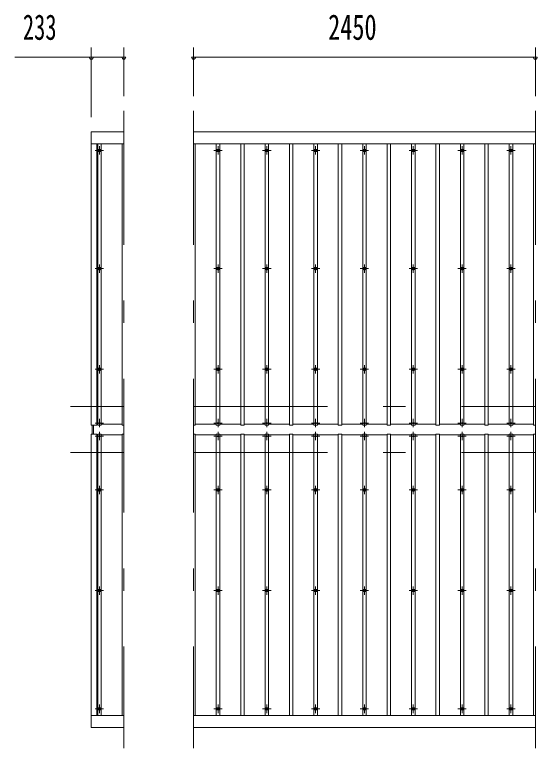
# Model space of a CAD drawing. Units: millimetres, scale not verified. Extents: x -31545 to 31552, y -14700 to 14700.
# Drawn here: x -26801 to -23055, y 8173 to 13433 of the extents above; entities that cross this region are included whole.
import ezdxf
from ezdxf.enums import TextEntityAlignment as Align

# ---------------------------------------------------------------- set-up
doc = ezdxf.new("R2010")
doc.units = ezdxf.units.MM
doc.header["$LTSCALE"] = 80
doc.linetypes.add('USER3', pattern=[24, 12, -5, 2, -5])
for name, color, linetype, lineweight in [('0-2_1-07BOLD', 7, 'Continuous', 18), ('0-3_1-27CENTER', 3, 'USER3', 18), ('0-4_1-47THIN', 4, 'Continuous', 18), ('0-5_1-57DIM', 3, 'Continuous', 18)]:
    doc.layers.add(name, color=color, linetype=linetype, lineweight=lineweight)
doc.styles.add('ＭＳ ゴシック', font='')
doc.styles.get('ＭＳ ゴシック').set_extended_font_data('MS Gothic')

msp = doc.modelspace()

# ---------------------------------------------------------------- linework, layer by layer
at = {"layer": '0-2_1-07BOLD'}
for p, q in [((-26251.72, 12592.54), (-26018.72, 12592.54)), ((-26251.72, 12592.54), (-26251.72, 10489.54)), ((-25518.72, 12592.54), (-23068.72, 12592.54)), ((-26251.72, 12506.79), (-26018.72, 12506.79)), ((-26211.72, 12506.79), (-26211.72, 10489.54)), ((-25518.72, 12506.79), (-23068.72, 12506.79)), ((-26211.72, 10489.54), (-26251.72, 10489.54)), ((-26246.72, 10425.54), (-26246.72, 10489.54)), ((-26236.72, 10425.54), (-26236.72, 10489.54)), ((-26251.72, 8322.54), (-26251.72, 10425.54)), ((-26251.72, 8408.29), (-26018.72, 8408.29)), ((-25518.72, 8408.29), (-23068.72, 8408.29)), ((-26251.72, 8322.54), (-26018.72, 8322.54)), ((-25518.72, 8322.54), (-23068.72, 8322.54))]:
    msp.add_line(p, q, dxfattribs=at)
msp.add_lwpolyline([(-26211.72, 8408.29), (-26211.72, 10425.54), (-26251.72, 10425.54)], dxfattribs=at)
for centre in [(-26193.72, 12459.37), (-25343.72, 12459.37), (-24993.72, 12459.37), (-24643.72, 12459.37), (-24293.72, 12459.37), (-23943.72, 12459.37), (-23593.73, 12459.37), (-23243.72, 12459.37), (-26193.72, 11611.7), (-25343.72, 11611.7), (-24993.72, 11611.7), (-24643.72, 11611.7), (-24293.72, 11611.7), (-23943.72, 11611.7), (-23593.73, 11611.7), (-23243.72, 11611.7), (-26193.72, 10890.04), (-25343.72, 10890.04), (-24993.72, 10890.04), (-24643.72, 10890.04), (-24293.72, 10890.04), (-23943.72, 10890.04), (-23593.73, 10890.04), (-23243.72, 10890.04), (-26193.72, 10025.04), (-25343.72, 10025.04), (-24993.72, 10025.04), (-24643.72, 10025.04), (-24293.72, 10025.04), (-23943.72, 10025.04), (-23593.73, 10025.04), (-23243.72, 10025.04), (-26193.72, 9303.38), (-25343.72, 9303.38), (-24993.72, 9303.38), (-24643.72, 9303.38), (-24293.72, 9303.38), (-23943.72, 9303.38), (-23593.73, 9303.38), (-23243.72, 9303.38), (-26193.72, 8455.72), (-25343.72, 8455.72), (-24993.72, 8455.72), (-24643.72, 8455.72), (-24293.72, 8455.72), (-23943.72, 8455.72), (-23593.73, 8455.72), (-23243.72, 8455.72)]:
    msp.add_circle(centre, 10, dxfattribs=at)
for centre, start, end in [((-26193.72, 10493.51), 46.3961, 133.6039), ((-26193.72, 10514.51), 226.39838, 313.60162), ((-25343.72, 10493.51), 46.3961, 133.6039), ((-25343.72, 10514.51), 226.39838, 313.60162), ((-24993.72, 10493.51), 46.3961, 133.6039), ((-24993.72, 10514.51), 226.39838, 313.60162), ((-24643.72, 10493.51), 46.3961, 133.6039), ((-24643.72, 10514.51), 226.39838, 313.60162), ((-24293.72, 10493.51), 46.3961, 133.6039), ((-24293.72, 10514.51), 226.39838, 313.60162), ((-23943.72, 10493.51), 46.3961, 133.6039), ((-23943.72, 10514.51), 226.39838, 313.60162), ((-23593.73, 10493.51), 46.3961, 133.6039), ((-23593.73, 10514.51), 226.39838, 313.60162), ((-23243.72, 10493.51), 46.3961, 133.6039), ((-23243.72, 10514.51), 226.39838, 313.60162), ((-26193.72, 10400.57), 46.39838, 133.60162), ((-25343.72, 10400.57), 46.39838, 133.60162), ((-24993.72, 10400.57), 46.39838, 133.60162), ((-24643.72, 10400.57), 46.39838, 133.60162), ((-24293.72, 10400.57), 46.39838, 133.60162), ((-23943.72, 10400.57), 46.39838, 133.60162), ((-23593.73, 10400.57), 46.39838, 133.60162), ((-23243.72, 10400.57), 46.39838, 133.60162), ((-26193.72, 10421.57), 226.3961, 313.6039), ((-25343.72, 10421.57), 226.3961, 313.6039), ((-24993.72, 10421.57), 226.3961, 313.6039), ((-24643.72, 10421.57), 226.3961, 313.6039), ((-24293.72, 10421.57), 226.3961, 313.6039), ((-23943.72, 10421.57), 226.3961, 313.6039), ((-23593.73, 10421.57), 226.3961, 313.6039), ((-23243.72, 10421.57), 226.3961, 313.6039)]:
    msp.add_arc(centre, 14.5, start, end, dxfattribs=at)
at = {"layer": '0-3_1-27CENTER'}
for p, q in [((-26018.72, 12742.55), (-26018.72, 8172.54)), ((-25518.72, 12742.55), (-25518.72, 8172.54)), ((-23068.72, 12742.55), (-23068.72, 8172.54)), ((-26193.72, 12429.36), (-26193.72, 12489.37)), ((-25343.72, 12429.36), (-25343.72, 12489.37)), ((-24993.72, 12429.36), (-24993.72, 12489.37)), ((-24643.72, 12429.36), (-24643.72, 12489.37)), ((-24293.72, 12429.36), (-24293.72, 12489.37)), ((-23943.72, 12429.36), (-23943.72, 12489.37)), ((-23593.73, 12429.36), (-23593.73, 12489.37)), ((-23243.72, 12429.36), (-23243.72, 12489.37)), ((-26223.72, 12459.37), (-26163.72, 12459.37)), ((-25373.72, 12459.37), (-25313.72, 12459.37)), ((-25023.72, 12459.37), (-24963.72, 12459.37)), ((-24673.72, 12459.37), (-24613.72, 12459.37)), ((-24323.72, 12459.37), (-24263.72, 12459.37)), ((-23973.72, 12459.37), (-23913.72, 12459.37)), ((-23623.72, 12459.37), (-23563.72, 12459.37)), ((-23273.72, 12459.37), (-23213.72, 12459.37)), ((-26193.72, 11581.71), (-26193.72, 11641.71)), ((-25343.72, 11581.71), (-25343.72, 11641.71)), ((-24993.72, 11581.71), (-24993.72, 11641.71)), ((-24643.72, 11581.71), (-24643.72, 11641.71)), ((-24293.72, 11581.71), (-24293.72, 11641.71)), ((-23943.72, 11581.71), (-23943.72, 11641.71)), ((-23593.73, 11581.71), (-23593.73, 11641.71)), ((-23243.72, 11581.71), (-23243.72, 11641.71)), ((-26223.72, 11611.7), (-26163.72, 11611.7)), ((-25373.72, 11611.7), (-25313.72, 11611.7)), ((-25023.72, 11611.7), (-24963.72, 11611.7)), ((-24673.72, 11611.7), (-24613.72, 11611.7)), ((-24323.72, 11611.7), (-24263.72, 11611.7)), ((-23973.72, 11611.7), (-23913.72, 11611.7)), ((-23623.72, 11611.7), (-23563.72, 11611.7)), ((-23273.72, 11611.7), (-23213.72, 11611.7)), ((-26223.72, 10890.04), (-26163.72, 10890.04)), ((-26193.72, 10860.04), (-26193.72, 10920.04)), ((-25373.72, 10890.04), (-25313.72, 10890.04)), ((-25343.72, 10860.04), (-25343.72, 10920.04)), ((-25023.72, 10890.04), (-24963.72, 10890.04)), ((-24993.72, 10860.04), (-24993.72, 10920.04)), ((-24673.72, 10890.04), (-24613.72, 10890.04)), ((-24643.72, 10860.04), (-24643.72, 10920.04)), ((-24323.72, 10890.04), (-24263.72, 10890.04)), ((-24293.72, 10860.04), (-24293.72, 10920.04)), ((-23973.72, 10890.04), (-23913.72, 10890.04)), ((-23943.72, 10860.04), (-23943.72, 10920.04)), ((-23623.72, 10890.04), (-23563.72, 10890.04)), ((-23593.73, 10860.04), (-23593.73, 10920.04)), ((-23273.72, 10890.04), (-23213.72, 10890.04)), ((-23243.72, 10860.04), (-23243.72, 10920.04)), ((-26401.72, 10622.54), (-26018.72, 10622.54)), ((-25518.72, 10622.54), (-23068.72, 10622.54)), ((-26193.72, 10474.01), (-26193.72, 10534.02)), ((-25343.72, 10474.01), (-25343.72, 10534.02)), ((-24993.72, 10474.01), (-24993.72, 10534.02)), ((-24643.72, 10474.01), (-24643.72, 10534.02)), ((-24293.72, 10474.01), (-24293.72, 10534.02)), ((-23943.72, 10474.01), (-23943.72, 10534.02)), ((-23593.73, 10474.01), (-23593.73, 10534.02)), ((-23243.72, 10474.01), (-23243.72, 10534.02)), ((-26223.72, 10504.01), (-26163.72, 10504.01)), ((-25373.72, 10504.01), (-25313.72, 10504.01)), ((-25023.72, 10504.01), (-24963.72, 10504.01)), ((-24673.72, 10504.01), (-24613.72, 10504.01)), ((-24323.72, 10504.01), (-24263.73, 10504.01)), ((-23973.72, 10504.01), (-23913.72, 10504.01)), ((-23623.72, 10504.01), (-23563.72, 10504.01)), ((-23273.72, 10504.01), (-23213.72, 10504.01)), ((-26193.72, 10441.07), (-26193.72, 10381.06)), ((-25343.72, 10441.07), (-25343.72, 10381.06)), ((-24993.72, 10441.07), (-24993.72, 10381.06)), ((-24643.72, 10441.07), (-24643.72, 10381.06)), ((-24293.72, 10441.07), (-24293.72, 10381.06)), ((-23943.72, 10441.07), (-23943.72, 10381.06)), ((-23593.73, 10441.07), (-23593.73, 10381.06)), ((-23243.72, 10441.07), (-23243.72, 10381.06)), ((-26223.72, 10411.07), (-26163.72, 10411.07)), ((-25373.72, 10411.07), (-25313.72, 10411.07)), ((-25023.72, 10411.07), (-24963.72, 10411.07)), ((-24673.72, 10411.07), (-24613.72, 10411.07)), ((-24323.72, 10411.07), (-24263.73, 10411.07)), ((-23973.72, 10411.07), (-23913.72, 10411.07)), ((-23623.72, 10411.07), (-23563.72, 10411.07)), ((-23273.72, 10411.07), (-23213.72, 10411.07)), ((-26401.72, 10292.54), (-26018.72, 10292.54)), ((-25518.72, 10292.54), (-23068.72, 10292.54)), ((-26193.72, 10055.03), (-26193.72, 9995.04)), ((-25343.72, 10055.03), (-25343.72, 9995.04)), ((-24993.72, 10055.03), (-24993.72, 9995.04)), ((-24643.72, 10055.03), (-24643.72, 9995.04)), ((-24293.72, 10055.03), (-24293.72, 9995.04)), ((-23943.72, 10055.03), (-23943.72, 9995.04)), ((-23593.73, 10055.03), (-23593.73, 9995.04)), ((-23243.72, 10055.03), (-23243.72, 9995.04)), ((-26223.72, 10025.04), (-26163.72, 10025.04)), ((-25373.72, 10025.04), (-25313.72, 10025.04)), ((-25023.72, 10025.04), (-24963.72, 10025.04)), ((-24673.72, 10025.04), (-24613.72, 10025.04)), ((-24323.72, 10025.04), (-24263.72, 10025.04)), ((-23973.72, 10025.04), (-23913.72, 10025.04)), ((-23623.72, 10025.04), (-23563.72, 10025.04)), ((-23273.72, 10025.04), (-23213.72, 10025.04)), ((-26193.72, 9333.38), (-26193.72, 9273.37)), ((-25343.72, 9333.38), (-25343.72, 9273.37)), ((-24993.72, 9333.38), (-24993.72, 9273.37)), ((-24643.72, 9333.38), (-24643.72, 9273.37)), ((-24293.72, 9333.38), (-24293.72, 9273.37)), ((-23943.72, 9333.38), (-23943.72, 9273.37)), ((-23593.73, 9333.38), (-23593.73, 9273.37)), ((-23243.72, 9333.38), (-23243.72, 9273.37)), ((-26223.72, 9303.38), (-26163.72, 9303.38)), ((-25373.72, 9303.38), (-25313.72, 9303.38)), ((-25023.72, 9303.38), (-24963.72, 9303.38)), ((-24673.72, 9303.38), (-24613.72, 9303.38)), ((-24323.72, 9303.38), (-24263.72, 9303.38)), ((-23973.72, 9303.38), (-23913.72, 9303.38)), ((-23623.72, 9303.38), (-23563.72, 9303.38)), ((-23273.72, 9303.38), (-23213.72, 9303.38)), ((-26193.72, 8485.71), (-26193.72, 8425.72)), ((-25343.72, 8485.71), (-25343.72, 8425.72)), ((-24993.72, 8485.71), (-24993.72, 8425.72)), ((-24643.72, 8485.71), (-24643.72, 8425.72)), ((-24293.72, 8485.71), (-24293.72, 8425.72)), ((-23943.72, 8485.71), (-23943.72, 8425.72)), ((-23593.73, 8485.71), (-23593.73, 8425.72)), ((-23243.72, 8485.71), (-23243.72, 8425.72)), ((-26223.72, 8455.72), (-26163.72, 8455.72)), ((-25373.72, 8455.72), (-25313.72, 8455.72)), ((-25023.72, 8455.72), (-24963.72, 8455.72)), ((-24673.72, 8455.72), (-24613.72, 8455.72)), ((-24323.72, 8455.72), (-24263.72, 8455.72)), ((-23973.72, 8455.72), (-23913.72, 8455.72)), ((-23623.72, 8455.72), (-23563.72, 8455.72)), ((-23273.72, 8455.72), (-23213.72, 8455.72))]:
    msp.add_line(p, q, dxfattribs=at)
at = {"layer": '0-4_1-47THIN'}
for p, q in [((-26206.22, 10489.54), (-26206.22, 12506.79)), ((-26181.22, 10489.54), (-26181.22, 12506.79)), ((-26031.22, 10489.54), (-26031.22, 12506.79)), ((-25506.22, 10489.54), (-25506.22, 12506.79)), ((-25356.22, 10489.54), (-25356.22, 12506.79)), ((-25331.22, 10489.54), (-25331.22, 12506.79)), ((-25181.22, 10489.54), (-25181.22, 12506.79)), ((-25156.22, 10489.54), (-25156.22, 12506.79)), ((-25006.23, 10489.54), (-25006.23, 12506.79)), ((-24981.22, 10489.54), (-24981.22, 12506.79)), ((-24831.22, 10489.54), (-24831.22, 12506.79)), ((-24806.22, 10489.54), (-24806.22, 12506.79)), ((-24656.22, 10489.54), (-24656.22, 12506.79)), ((-24631.22, 10489.54), (-24631.22, 12506.79)), ((-24481.22, 10489.54), (-24481.22, 12506.79)), ((-24456.22, 10489.54), (-24456.22, 12506.79)), ((-24306.22, 10489.54), (-24306.22, 12506.79)), ((-24281.23, 10489.54), (-24281.22, 12506.79)), ((-24131.22, 10489.54), (-24131.22, 12506.79)), ((-24106.22, 10489.54), (-24106.22, 12506.79)), ((-23956.22, 10489.54), (-23956.22, 12506.79)), ((-23931.22, 10489.54), (-23931.22, 12506.79)), ((-23781.22, 10489.54), (-23781.22, 12506.79)), ((-23756.22, 10489.54), (-23756.22, 12506.79)), ((-23606.22, 10489.54), (-23606.22, 12506.79)), ((-23581.22, 10489.54), (-23581.22, 12506.79)), ((-23431.22, 10489.54), (-23431.22, 12506.79)), ((-23406.22, 10489.54), (-23406.22, 12506.79)), ((-23256.22, 10489.54), (-23256.22, 12506.79)), ((-23231.22, 10489.54), (-23231.22, 12506.79)), ((-23081.22, 10489.54), (-23081.22, 12506.79)), ((-26211.72, 10495.58), (-26206.22, 10495.58)), ((-26206.22, 10489.54), (-26181.22, 10489.54)), ((-26031.22, 10495.58), (-26181.22, 10495.58)), ((-26031.22, 10489.54), (-26018.72, 10489.54)), ((-25518.72, 10489.54), (-25506.22, 10489.54)), ((-25506.22, 10495.58), (-25356.22, 10495.58)), ((-25356.22, 10489.54), (-25331.22, 10489.54)), ((-25181.22, 10495.58), (-25331.22, 10495.58)), ((-25181.22, 10489.54), (-25156.22, 10489.54)), ((-25156.22, 10495.58), (-25006.23, 10495.58)), ((-25006.23, 10489.54), (-24981.22, 10489.54)), ((-24831.22, 10495.58), (-24981.22, 10495.58)), ((-24831.22, 10489.54), (-24806.22, 10489.54)), ((-24806.22, 10495.58), (-24656.22, 10495.58)), ((-24656.22, 10489.54), (-24631.22, 10489.54)), ((-24481.22, 10495.58), (-24631.22, 10495.58)), ((-24481.22, 10489.54), (-24456.22, 10489.54)), ((-24456.22, 10495.58), (-24306.22, 10495.58)), ((-24306.22, 10489.54), (-24281.23, 10489.54)), ((-24131.22, 10495.58), (-24281.23, 10495.58)), ((-24131.22, 10489.54), (-24106.22, 10489.54)), ((-24106.22, 10495.58), (-23956.22, 10495.58)), ((-23956.22, 10489.54), (-23931.22, 10489.54)), ((-23781.22, 10495.58), (-23931.22, 10495.58)), ((-23781.22, 10489.54), (-23756.22, 10489.54)), ((-23756.23, 10495.58), (-23606.22, 10495.58)), ((-23606.22, 10489.54), (-23581.22, 10489.54)), ((-23431.22, 10495.58), (-23581.22, 10495.58)), ((-23431.22, 10489.54), (-23406.22, 10489.54)), ((-23406.22, 10495.58), (-23256.22, 10495.58)), ((-23256.22, 10489.54), (-23231.22, 10489.54)), ((-23081.22, 10495.58), (-23231.22, 10495.58)), ((-23081.22, 10489.54), (-23068.72, 10489.54)), ((-26211.72, 10419.5), (-26206.22, 10419.5)), ((-26206.22, 10425.54), (-26206.22, 8408.29)), ((-26206.22, 10425.54), (-26181.22, 10425.54)), ((-26181.22, 10425.54), (-26181.22, 8408.29)), ((-26031.22, 10419.5), (-26181.22, 10419.5)), ((-26031.22, 10425.54), (-26031.22, 8408.29)), ((-26031.22, 10425.54), (-26018.72, 10425.54)), ((-25518.72, 10425.54), (-25506.22, 10425.54)), ((-25506.22, 10425.54), (-25506.22, 8408.29)), ((-25506.22, 10419.5), (-25356.22, 10419.5)), ((-25356.22, 10425.54), (-25356.22, 8408.29)), ((-25356.22, 10425.54), (-25331.22, 10425.54)), ((-25331.22, 10425.54), (-25331.22, 8408.29)), ((-25181.22, 10419.5), (-25331.22, 10419.5)), ((-25181.22, 10425.54), (-25181.22, 8408.29)), ((-25156.22, 10419.5), (-25006.23, 10419.5)), ((-25006.23, 10425.54), (-25006.23, 8408.29)), ((-25006.23, 10425.54), (-24981.22, 10425.54)), ((-24981.22, 10425.54), (-24981.22, 8408.29)), ((-24831.22, 10419.5), (-24981.22, 10419.5)), ((-24831.22, 10425.54), (-24831.22, 8408.29)), ((-24806.22, 10419.5), (-24656.22, 10419.5)), ((-24656.22, 10425.54), (-24656.22, 8408.29)), ((-24656.22, 10425.54), (-24631.22, 10425.54)), ((-24631.22, 10425.54), (-24631.22, 8408.29)), ((-24481.22, 10419.5), (-24631.22, 10419.5)), ((-24481.22, 10425.54), (-24481.22, 8408.29)), ((-24481.22, 10425.54), (-24456.22, 10425.54)), ((-24456.22, 10425.54), (-24456.22, 8408.29)), ((-24456.22, 10419.5), (-24306.22, 10419.5)), ((-24306.22, 10425.54), (-24306.22, 8408.29)), ((-24131.22, 10419.5), (-24281.23, 10419.5)), ((-24131.22, 10425.54), (-24131.22, 8408.29)), ((-24131.22, 10425.54), (-24106.22, 10425.54)), ((-24106.22, 10425.54), (-24106.22, 8408.29)), ((-24106.22, 10419.5), (-23956.22, 10419.5)), ((-23956.22, 10425.54), (-23956.22, 8408.29)), ((-23956.22, 10425.54), (-23931.22, 10425.54)), ((-23931.22, 10425.54), (-23931.22, 8408.29)), ((-23781.22, 10419.5), (-23931.22, 10419.5)), ((-23781.22, 10425.54), (-23781.22, 8408.29)), ((-23756.23, 10419.5), (-23606.22, 10419.5)), ((-23606.22, 10425.54), (-23606.22, 8408.29)), ((-23431.22, 10419.5), (-23581.22, 10419.5)), ((-23431.22, 10425.54), (-23431.22, 8408.29)), ((-23406.22, 10419.5), (-23256.22, 10419.5)), ((-23256.22, 10425.54), (-23256.22, 8408.29)), ((-23256.22, 10425.54), (-23231.22, 10425.54)), ((-23231.22, 10425.54), (-23231.22, 8408.29)), ((-23081.22, 10419.5), (-23231.22, 10419.5)), ((-23081.22, 10425.54), (-23081.22, 8408.29)), ((-23081.22, 10425.54), (-23068.72, 10425.54))]:
    msp.add_line(p, q, dxfattribs=at)
for points in [[(-25181.22, 10425.54), (-25156.22, 10425.54), (-25156.22, 8408.29)], [(-24831.22, 10425.54), (-24806.22, 10425.54), (-24806.22, 8408.29)], [(-24306.22, 10425.54), (-24281.23, 10425.54), (-24281.22, 8408.29)], [(-23781.22, 10425.54), (-23756.22, 10425.54), (-23756.22, 8408.29)], [(-23606.22, 10425.54), (-23581.22, 10425.54), (-23581.22, 8408.29)], [(-23431.22, 10425.54), (-23406.22, 10425.54), (-23406.22, 8408.29)]]:
    msp.add_lwpolyline(points, dxfattribs=at)
at = {"layer": '0-5_1-57DIM'}
for p, q in [((-26251.72, 12697.54), (-26251.72, 13197.54)), ((-26018.72, 12847.54), (-26018.72, 13197.54)), ((-25518.72, 12847.54), (-25518.72, 13197.54)), ((-23068.72, 12847.54), (-23068.72, 13197.54)), ((-26801.22, 13127.54), (-26018.72, 13127.54)), ((-26237.72, 13127.54), (-26265.72, 13127.54)), ((-26004.73, 13127.54), (-26032.73, 13127.54)), ((-25504.72, 13127.54), (-25532.72, 13127.54)), ((-25518.72, 13127.54), (-23068.72, 13127.54)), ((-23054.72, 13127.54), (-23082.72, 13127.54))]:
    msp.add_line(p, q, dxfattribs=at)
for centre in [(-26251.72, 13127.54), (-26018.73, 13127.54), (-25518.72, 13127.54), (-23068.72, 13127.54)]:
    msp.add_arc(centre, 14, 180, 0, dxfattribs=at)

# ---------------------------------------------------------------- texts
at = {"layer": '0-5_1-57DIM', "color": 7, "style": 'ＭＳ ゴシック'}
for s, width, p in [('233', 0.65, (-26742.66, 13197.54)), ('2450', 0.7, (-24554.14, 13197.54))]:
    msp.add_text(s, height=182.3, dxfattribs=dict(at, width=width)).set_placement(p, align=Align.BOTTOM_LEFT)

doc.saveas('drawing.dxf')
